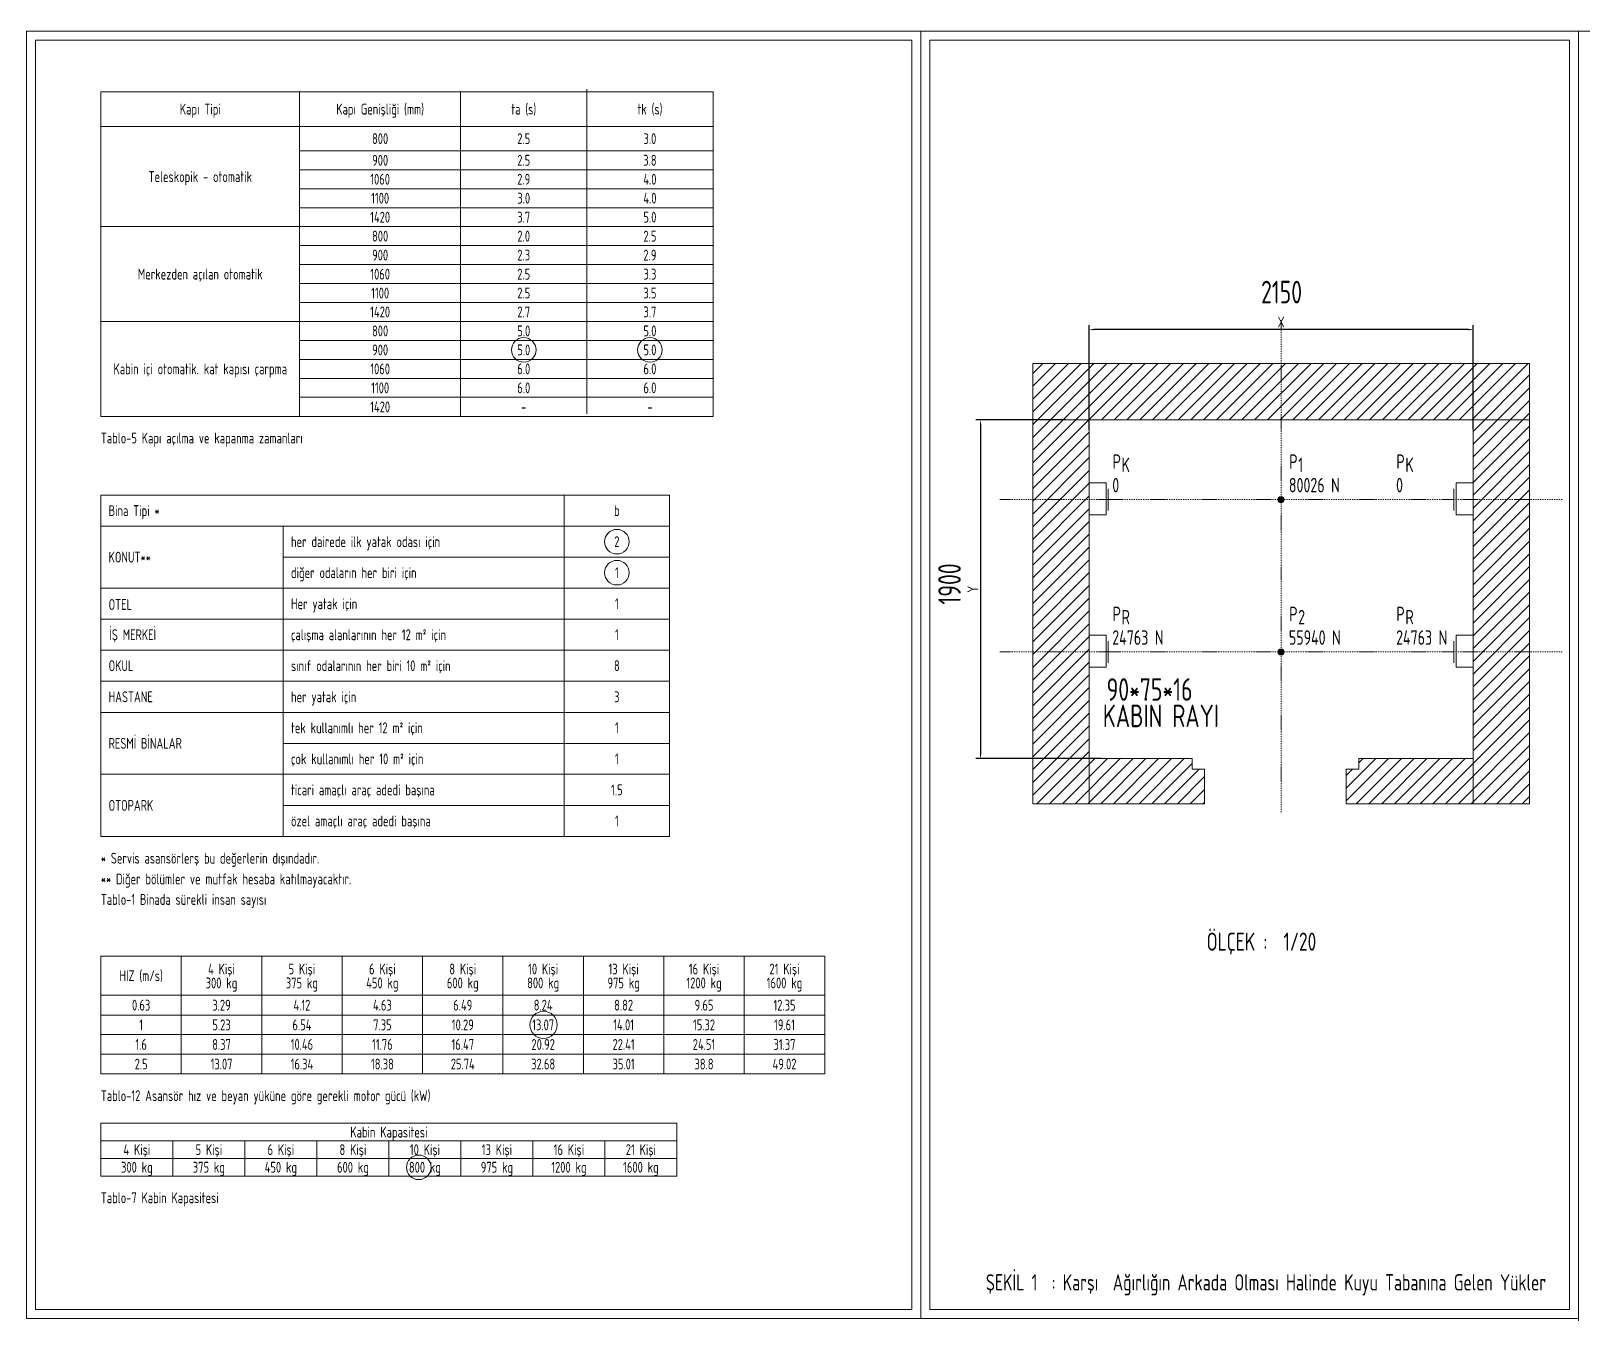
# Model space of a CAD drawing. Extents: x 190767 to 199252, y -247561 to -244711.
# Drawn here: x 195609 to 197327, y -246131 to -244711 of the extents above; entities that cross this region are included whole.
import ezdxf
from ezdxf.enums import TextEntityAlignment as Align

# ---------------------------------------------------------------- set-up
doc = ezdxf.new("R2010")
doc.units = 0
doc.header["$MEASUREMENT"] = 0
doc.linetypes.add('ARELDIS', pattern=[160.7, 150.7, -10])
doc.linetypes.add('DASHDOT2', pattern=[0.5, 0.25, -0.125, 0, -0.125])
doc.layers.get('Defpoints').update_dxf_attribs({"linetype": 'CONTINUOUS'})
for name, color, linetype in [('KOLON', 7, 'CONTINUOUS'), ('MIMARI', 1, 'CONTINUOUS'), ('YAZI', 7, 'CONTINUOUS'), ('YAZI1', 240, 'CONTINUOUS'), ('YZ1', 7, 'CONTINUOUS'), ('YZ1TES', 2, 'CONTINUOUS')]:
    doc.layers.add(name, color=color, linetype=linetype)
doc.layers.add('PISSUDIS', color=6, linetype='ARELDIS', lineweight=80)
doc.styles.add('engiasn', font='isocpeur.ttf', dxfattribs={"width": 0.7, "height": 12})
doc.styles.add('ODA', font='isocpeur.ttf', dxfattribs={"height": 20})
doc.styles.add('style4', font='isocpeur.ttf', dxfattribs={"height": 8})
doc.dimstyles.new('engnasn', dxfattribs={"dimtxt": 12, "dimasz": 5, "dimexe": 5, "dimexo": 2.5, "dimgap": 2.5, "dimtad": 1, "dimdec": 0, "dimdsep": 46, "dimlunit": 6, "dimtxsty": 'engiasn', "dimcen": 0.09, "dimadec": 0, "dimazin": 0, "dimtfac": 1, "dimtdec": 0, "dimtmove": 0, "dimatfit": 3, "dimfxl": 0, "dimtolj": 1, "dimtzin": 0, "dimarcsym": 0})

# ---------------------------------------------------------------- blocks, each defined once
blk = doc.blocks.new('*D24')
at = {"layer": 'Defpoints', "color": 0, "linetype": 'Continuous', "lineweight": 30, "transparency": 16777216}
for p in [(196780.7, -245041.8), (196780.7, -245155.1), (197205.7, -245154.3)]:
    blk.add_point(p, dxfattribs=at)
at = {"layer": 'YAZI1', "color": 0, "linetype": 'Continuous', "lineweight": -2, "transparency": 16777216}
for p, q in [((196780.7, -245152.6), (196780.7, -245036.8)), ((197200.7, -245041.8), (196785.7, -245041.8)), ((197205.7, -245151.8), (197205.7, -245036.8))]:
    blk.add_line(p, q, dxfattribs=at)
at = {"layer": 'YAZI1', "color": 0, "linetype": 'Continuous', "lineweight": 30, "transparency": 16777216}
for points in [[(196785.7, -245041), (196785.7, -245042.6), (196780.7, -245041.8)], [(197200.7, -245041), (197200.7, -245042.6), (197205.7, -245041.8)]]:
    blk.add_solid(points, dxfattribs=at)
at = {"layer": 'YAZI1', "color": 0, "linetype": 'Continuous', "lineweight": 15, "transparency": 16777216, "insert": (196993.2, -245033.3), "char_height": 12, "attachment_point": 5, "style": 'engiasn'}
blk.add_mtext('\\A1;X', dxfattribs=at)
blk = doc.blocks.new('*D25')
at = {"layer": 'Defpoints', "color": 0, "linetype": 'Continuous', "lineweight": 30, "transparency": 16777216}
for p in [(196757.3, -245141.6), (196660.4, -245516.6), (196796.7, -245516.6)]:
    blk.add_point(p, dxfattribs=at)
at = {"layer": 'YAZI1', "color": 0, "linetype": 'Continuous', "lineweight": -2, "transparency": 16777216}
for p, q in [((196754.8, -245141.6), (196655.4, -245141.6)), ((196660.4, -245146.6), (196660.4, -245511.6)), ((196794.2, -245516.6), (196655.4, -245516.6))]:
    blk.add_line(p, q, dxfattribs=at)
at = {"layer": 'YAZI1', "color": 0, "linetype": 'Continuous', "lineweight": 30, "transparency": 16777216}
for points in [[(196659.6, -245146.6), (196661.2, -245146.6), (196660.4, -245141.6)], [(196659.6, -245511.6), (196661.2, -245511.6), (196660.4, -245516.6)]]:
    blk.add_solid(points, dxfattribs=at)
at = {"layer": 'YAZI1', "color": 0, "linetype": 'Continuous', "lineweight": 15, "transparency": 16777216, "insert": (196651.9, -245329.1), "char_height": 12, "attachment_point": 5, "rotation": 90, "style": 'engiasn'}
blk.add_mtext('\\A1;Y', dxfattribs=at)

msp = doc.modelspace()

# ---------------------------------------------------------------- hatches: boundary and pattern name
at = {"layer": 'YAZI1', "linetype": 'Continuous', "lineweight": 15}
h = msp.add_hatch(dxfattribs=at)
h.set_pattern_fill('ANSI31', scale=80, style=0)
h.set_pattern_definition([(45, (221466.273, -133424.712), (-7.0710678, 7.0710678), [])])
h.paths.add_polyline_path([(196993.2, -245141.6), (196993.2, -245079.1), (196718.2, -245079.1), (196718.2, -245141.6)])
h.paths.add_polyline_path([(197268.2, -245141.6), (197268.2, -245079.1), (196993.2, -245079.1), (196993.2, -245141.6)])
h.paths.add_polyline_path([(197205.7, -245141.6), (197205.7, -245229.9), (197268.2, -245229.9), (197268.2, -245141.6)])
h.paths.add_polyline_path([(197268.2, -245229.9), (197205.7, -245229.9), (197205.7, -245398.5), (197268.2, -245398.5)])
h.paths.add_polyline_path([(197205.7, -245566.6), (197268.2, -245566.6), (197268.2, -245398.5), (197205.7, -245398.5)])
h.paths.add_polyline_path([(197205.7, -245566.6), (197205.7, -245516.6), (197079.2, -245516.6), (197079.2, -245528.4), (197065.4, -245528.4), (197065.4, -245566.6)])
h.paths.add_polyline_path([(196908.4, -245566.6), (196908.4, -245528.4), (196894.6, -245528.4), (196894.6, -245516.6), (196780.7, -245516.6), (196780.7, -245566.6)])
h.paths.add_polyline_path([(196780.7, -245398.5), (196718.2, -245398.5), (196718.2, -245566.6), (196780.7, -245566.6)])
h.paths.add_polyline_path([(196718.2, -245398.5), (196780.7, -245398.5), (196780.7, -245229.9), (196718.2, -245229.9)])
h.paths.add_polyline_path([(196718.2, -245229.9), (196780.7, -245229.9), (196780.7, -245141.6), (196718.2, -245141.6)])
at = {"layer": 'YZ1', "lineweight": 15}
h = msp.add_hatch(color=7, dxfattribs=at)
h.paths.add_polyline_path([(196993.2, -245226.5, 0.414214), (196989.8, -245229.9), (196993.2, -245229.9)])
h.paths.add_polyline_path([(196993.2, -245226.5), (196993.2, -245229.9), (196996.5, -245229.9, 0.414214)])
h.paths.add_polyline_path([(196996.5, -245229.9), (196993.2, -245229.9), (196993.2, -245233.3, 0.414214)])
h.paths.add_polyline_path([(196993.2, -245229.9), (196989.8, -245229.9, 0.414214), (196993.2, -245233.3)])
h = msp.add_hatch(color=7, dxfattribs=at)
h.paths.add_polyline_path([(196993.2, -245395.2, 0.414214), (196989.8, -245398.5), (196993.2, -245398.5)])
h.paths.add_polyline_path([(196993.2, -245395.2), (196993.2, -245398.5), (196996.5, -245398.5, 0.414214)])
h.paths.add_polyline_path([(196996.5, -245398.5), (196993.2, -245398.5), (196993.2, -245401.9, 0.414214)])
h.paths.add_polyline_path([(196993.2, -245398.5), (196989.8, -245398.5, 0.414214), (196993.2, -245401.9)])

# ---------------------------------------------------------------- linework, layer by layer
at = {"layer": 'KOLON', "color": 7, "linetype": 'DASHDOT2', "lineweight": 15, "ltscale": 5}
for p, q in [((196993.2, -245031.4), (196993.2, -245577.5)), ((196681.9, -245229.9), (197304.4, -245229.9)), ((196681.9, -245398.5), (197304.4, -245398.5))]:
    msp.add_line(p, q, dxfattribs=at)
at = {"layer": 'MIMARI', "color": 7, "lineweight": 15}
for p, q in [((196780.7, -245566.6), (196908.4, -245566.6)), ((197205.7, -245566.6), (197065.4, -245566.6))]:
    msp.add_line(p, q, dxfattribs=at)
for points in [[(197268.2, -245079.1), (197268.2, -245141.6), (196718.2, -245141.6), (196718.2, -245079.1)], [(197268.2, -245079.1), (197268.2, -245141.6), (196718.2, -245141.6), (196718.2, -245079.1)], [(196718.2, -245141.6), (196780.7, -245141.6), (196780.7, -245566.6), (196718.2, -245566.6)], [(197205.7, -245141.6), (197268.2, -245141.6), (197268.2, -245566.6), (197205.7, -245566.6)]]:
    msp.add_lwpolyline(points, close=True, dxfattribs=at)
at = {"layer": 'PISSUDIS', "color": 7, "lineweight": 15}
for p, q in [((196801.8, -245241.9), (196801.8, -245217.9)), ((196801.8, -245241.9), (196801.8, -245217.9)), ((197184.5, -245241.9), (197184.5, -245217.9)), ((197184.5, -245241.9), (197184.5, -245217.9)), ((196801.8, -245229.9), (196817.1, -245229.9)), ((197184.5, -245229.9), (197171.8, -245229.9)), ((196801.8, -245410.5), (196801.8, -245386.5)), ((196801.8, -245410.5), (196801.8, -245386.5)), ((197184.5, -245410.5), (197184.5, -245386.5)), ((197184.5, -245410.5), (197184.5, -245386.5)), ((196801.8, -245398.5), (196814.5, -245398.5)), ((197184.5, -245398.5), (197171.8, -245398.5))]:
    msp.add_line(p, q, dxfattribs=at)
at = {"layer": 'YAZI', "color": 2, "lineweight": 15}
for centre, radius in [((196154.7, -245064.2), 13.6), ((196294.4, -245064.2), 13.6), ((196257.8, -245276.5), 13.6), ((196257.8, -245310.8), 13.6), ((196176.6, -245811.3), 15), ((196038.5, -245969), 13.6)]:
    msp.add_circle(centre, radius, dxfattribs=at)
at = {"layer": 'YAZI1', "color": 2, "linetype": 'Continuous', "lineweight": 15}
for p, q in [((196224.6, -244775.5), (196224.6, -245134.8)), ((195906.6, -244778.4), (195906.6, -245137.8)), ((196084.8, -244778.4), (196084.8, -245137.8)), ((196364.3, -244778.4), (196364.3, -245137.8)), ((195686.5, -244817.1), (196364.3, -244817.1)), ((195906.6, -244843.8), (196364.3, -244843.8)), ((195906.6, -244864.8), (196364.3, -244864.8)), ((195906.6, -244885.8), (196364.3, -244885.8)), ((195906.6, -244906.8), (196364.3, -244906.8)), ((195686.5, -244927.8), (196364.3, -244927.8)), ((195906.6, -244948.8), (196364.3, -244948.8)), ((195906.6, -244969.8), (196364.3, -244969.8)), ((195906.6, -244990.9), (196364.3, -244990.9)), ((195906.6, -245011.7), (196364.3, -245011.7)), ((195686.5, -245032.7), (196364.3, -245032.7)), ((195906.6, -245053.7), (196364.3, -245053.7)), ((195906.6, -245074.7), (196364.3, -245074.7)), ((195906.6, -245095.7), (196364.3, -245095.7)), ((195906.6, -245116.7), (196364.3, -245116.7))]:
    msp.add_line(p, q, dxfattribs=at)
at = {"layer": 'YAZI1', "color": 7, "linetype": 'Continuous', "lineweight": 15}
for p, q in [((196780.7, -245516.6), (196894.6, -245516.6)), ((196894.6, -245516.6), (196894.6, -245528.4)), ((196894.6, -245516.6), (196894.6, -245528.4)), ((196908.4, -245528.4), (196894.6, -245528.4)), ((196908.4, -245528.4), (196894.6, -245528.4)), ((196908.4, -245528.4), (196908.4, -245566.6)), ((197065.4, -245528.4), (197079.2, -245528.4)), ((197065.4, -245528.4), (197065.4, -245566.6)), ((197079.2, -245516.6), (197079.2, -245528.4)), ((197205.7, -245516.6), (197079.2, -245516.6))]:
    msp.add_line(p, q, dxfattribs=at)
at = {"layer": 'YAZI1', "color": 2, "linetype": 'Continuous', "lineweight": 15}
for points in [[(195604.2, -246136.3), (196594.2, -246136.3), (196594.2, -244711.3), (195604.2, -244711.3)], [(195614.2, -246126.3), (196584.2, -246126.3), (196584.2, -244721.3), (195614.2, -244721.3)], [(196594.2, -246136.3), (197322.4, -246136.3), (197322.4, -244711.3), (196594.2, -244711.3)], [(196604.2, -246126.3), (197312.4, -246126.3), (197312.4, -244721.3), (196604.2, -244721.3)], [(197322.4, -247561.3), (197955.4, -247561.3), (197955.4, -244711.3), (197322.4, -244711.3)], [(195686.5, -244778.4), (196364.3, -244778.4), (196364.3, -245137.8), (195686.5, -245137.8)]]:
    msp.add_lwpolyline(points, close=True, dxfattribs=at)
for points in [[(196315.9, -245225), (195686.5, -245225), (195686.5, -245602.7)], [(196199.6, -245225), (196199.6, -245602.7)], [(196315.9, -245225), (196315.9, -245602.7)], [(195686.5, -245259.3), (196315.9, -245259.3)], [(195888.4, -245259.3), (195888.4, -245602.7)], [(195888.4, -245293.6), (196315.9, -245293.6)], [(195686.5, -245328), (196315.9, -245328)], [(195686.5, -245362.3), (196315.9, -245362.3)], [(195686.5, -245396.7), (196315.9, -245396.7)], [(195686.5, -245431), (196315.9, -245431)], [(195686.5, -245465.4), (196315.9, -245465.4)], [(195888.4, -245499.7), (196315.9, -245499.7)], [(195686.5, -245534), (196315.9, -245534)], [(195888.4, -245568.4), (196315.9, -245568.4)], [(195686.5, -245602.7), (196315.9, -245602.7)], [(195686.5, -245735.2), (196487.9, -245735.2)], [(195686.5, -245735.2), (195686.5, -245865.6), (196487.9, -245865.6)], [(195775.6, -245735.2), (195775.6, -245865.6)], [(195864.6, -245735.2), (195864.6, -245865.6)], [(195953.7, -245735.2), (195953.7, -245865.6)], [(196042.7, -245735.2), (196042.7, -245865.6)], [(196131.7, -245735.2), (196131.7, -245865.6)], [(196220.8, -245735.2), (196220.8, -245865.6)], [(196309.8, -245735.2), (196309.8, -245865.6)], [(196398.8, -245735.2), (196398.8, -245865.6)], [(196487.9, -245735.2), (196487.9, -245865.6)], [(195686.5, -245778.6), (196487.9, -245778.6)], [(195686.5, -245800.4), (196487.9, -245800.4)], [(195686.5, -245822.1), (196487.9, -245822.1)], [(195686.5, -245843.9), (196487.9, -245843.9)], [(195686.5, -245978.6), (195686.5, -245920.2), (196324.3, -245920.2)], [(196324.3, -245920.2), (196324.3, -245978.6)], [(195686.5, -245939.7), (196324.3, -245939.7)], [(195766.3, -245939.7), (195766.3, -245978.6)], [(195846, -245939.7), (195846, -245978.6)], [(195925.7, -245939.7), (195925.7, -245978.6)], [(196005.4, -245939.7), (196005.4, -245978.6)], [(196085.1, -245939.7), (196085.1, -245978.6)], [(196164.9, -245939.7), (196164.9, -245978.6)], [(196244.6, -245939.7), (196244.6, -245978.6)], [(195686.5, -245959.2), (196324.3, -245959.2)], [(195686.5, -245978.6), (196324.3, -245978.6)]]:
    msp.add_lwpolyline(points, dxfattribs=at)
at = {"layer": 'YZ1', "color": 7, "lineweight": 15}
for centre in [(196993.2, -245229.9), (196993.2, -245398.5)]:
    msp.add_circle(centre, 3.36, dxfattribs=at)
at = {"layer": 'YZ1TES', "color": 7, "linetype": 'Continuous', "lineweight": 15}
for p, q in [((196799.5, -245211.4), (196780.7, -245211.4)), ((196799.5, -245211.4), (196799.5, -245246.6)), ((197186.9, -245211.4), (197186.9, -245246.6)), ((197186.9, -245211.4), (197205.7, -245211.4)), ((196799.5, -245246.6), (196780.7, -245246.6)), ((197186.9, -245246.6), (197205.7, -245246.6)), ((196799.5, -245380.1), (196780.7, -245380.1)), ((196799.5, -245380.1), (196799.5, -245415.2)), ((197186.9, -245380.1), (197186.9, -245415.2)), ((197186.9, -245380.1), (197205.7, -245380.1)), ((196799.5, -245415.2), (196780.7, -245415.2)), ((197186.9, -245415.2), (197205.7, -245415.2))]:
    msp.add_line(p, q, dxfattribs=at)

# ---------------------------------------------------------------- texts
at = {"layer": 'YAZI', "color": 7, "lineweight": 15, "style": 'style4', "width": 0.7}
for s, p in [('P', (196806.7, -245195.9)), ('K', (196816.6, -245199.4)), ('P', (197002.2, -245195.9)), ('1', (197012.1, -245199.4)), ('P', (197120.8, -245195.9)), ('K', (197130.8, -245199.4)), ('0', (196806.3, -245221.9)), ('80026 N', (197001.8, -245221.9)), ('0', (197120.5, -245221.9)), ('P', (196806.7, -245364.5)), ('R', (196816.6, -245368)), ('P', (197002.2, -245364.5)), ('2', (197012.1, -245368)), ('P', (197120.8, -245364.5)), ('R', (197130.8, -245368)), ('24763 N', (196806.3, -245390.6)), ('55940 N', (197001.8, -245390.6)), ('24763 N', (197120.5, -245390.6))]:
    msp.add_text(s, height=16, dxfattribs=at).set_placement(p)
at = {"layer": 'YAZI1', "color": 2, "linetype": 'Continuous', "lineweight": 15, "width": 0.7}
for s, height, style, p in [('Kapı Tipi', 12, 'style4', (195796.6, -244797.7)), ('Kapı Genişliği (mm)', 12, 'style4', (195995.7, -244797.7)), ('ta (s)', 12, 'style4', (196154.7, -244797.7)), ('tk (s)', 12, 'style4', (196294.4, -244797.7)), ('800', 12, 'style4', (195995.7, -244830.4)), ('2.5', 12, 'style4', (196154.7, -244830.4)), ('3.0', 12, 'style4', (196294.4, -244830.4)), ('900', 12, 'style4', (195995.7, -244854.3)), ('2.5', 12, 'style4', (196154.7, -244854.3)), ('3.8', 12, 'style4', (196294.4, -244854.3)), ('Teleskopik - otomatik', 12, 'style4', (195796.6, -244872.4)), ('1060', 12, 'style4', (195995.7, -244875.3)), ('2.9', 12, 'style4', (196154.7, -244875.3)), ('4.0', 12, 'style4', (196294.4, -244875.3)), ('1100', 12, 'style4', (195995.7, -244896.3)), ('3.0', 12, 'style4', (196154.7, -244896.3)), ('4.0', 12, 'style4', (196294.4, -244896.3)), ('1420', 12, 'style4', (195995.7, -244917.3)), ('3.7', 12, 'style4', (196154.7, -244917.3)), ('5.0', 12, 'style4', (196294.4, -244917.3)), ('800', 12, 'style4', (195995.7, -244938.3)), ('2.0', 12, 'style4', (196154.7, -244938.3)), ('2.5', 12, 'style4', (196294.4, -244938.3)), ('900', 12, 'style4', (195995.7, -244959.3)), ('2.3', 12, 'style4', (196154.7, -244959.3)), ('2.9', 12, 'style4', (196294.4, -244959.3)), ('Merkezden açılan otomatik', 12, 'style4', (195796.6, -244980.3)), ('1060', 12, 'style4', (195995.7, -244980.4)), ('2.5', 12, 'style4', (196154.7, -244980.4)), ('3.3', 12, 'style4', (196294.4, -244980.4)), ('1100', 12, 'style4', (195995.7, -245001.3)), ('2.5', 12, 'style4', (196154.7, -245001.3)), ('3.5', 12, 'style4', (196294.4, -245001.3)), ('1420', 12, 'style4', (195995.7, -245022.2)), ('2.7', 12, 'style4', (196154.7, -245022.2)), ('3.7', 12, 'style4', (196294.4, -245022.2)), ('800', 12, 'style4', (195995.7, -245043.2)), ('5.0', 12, 'style4', (196154.7, -245043.2)), ('5.0', 12, 'style4', (196294.4, -245043.2)), ('900', 12, 'style4', (195995.7, -245064.2)), ('5.0', 12, 'style4', (196154.7, -245064.2)), ('5.0', 12, 'style4', (196294.4, -245064.2)), ('Kabin içi otomatik. kat kapısı çarpma', 12, 'style4', (195796.6, -245085.2)), ('1060', 12, 'style4', (195995.7, -245085.2)), ('6.0', 12, 'style4', (196154.7, -245085.2)), ('6.0', 12, 'style4', (196294.4, -245085.2)), ('1100', 12, 'style4', (195995.7, -245106.2)), ('6.0', 12, 'style4', (196154.7, -245106.2)), ('6.0', 12, 'style4', (196294.4, -245106.2)), ('1420', 12, 'style4', (195995.7, -245127.3)), ('-', 12, 'style4', (196154.7, -245127.3)), ('-', 12, 'style4', (196294.4, -245127.3)), ('b', 12, 'style4', (196257.8, -245242.1)), ('2', 12, 'style4', (196257.8, -245276.5)), ('1', 12, 'style4', (196257.8, -245310.8)), ('1', 12, 'style4', (196257.8, -245345.2)), ('1', 12, 'style4', (196257.8, -245379.5)), ('8', 12, 'style4', (196257.8, -245413.8)), ('3', 12, 'style4', (196257.8, -245448.2)), ('1', 12, 'style4', (196257.8, -245482.5)), ('1', 12, 'style4', (196257.8, -245516.9)), ('1.5', 12, 'style4', (196257.8, -245551.2)), ('1', 12, 'style4', (196257.8, -245585.6)), ('HIZ (m/s)', 12, 'style4', (195731.1, -245756.9)), ('4 Kişi', 12, 'style4', (195820.1, -245749.5)), ('5 Kişi', 12, 'style4', (195909.1, -245749.5)), ('6 Kişi', 12, 'style4', (195998.2, -245749.5)), ('8 Kişi', 12, 'style4', (196087.2, -245749.5)), ('10 Kişi', 12, 'style4', (196176.2, -245749.5)), ('13 Kişi', 12, 'style4', (196265.3, -245749.5)), ('16 Kişi', 12, 'style4', (196354.3, -245749.5)), ('21 Kişi', 12, 'style4', (196443.4, -245749.5)), ('300 kg', 12, 'style4', (195820.1, -245764.9)), ('375 kg', 12, 'style4', (195909.1, -245764.9)), ('450 kg', 12, 'style4', (195998.2, -245764.9)), ('600 kg', 12, 'style4', (196087.2, -245764.9)), ('800 kg', 12, 'style4', (196176.2, -245764.9)), ('975 kg', 12, 'style4', (196265.3, -245764.9)), ('1200 kg', 12, 'style4', (196354.3, -245764.9)), ('1600 kg', 12, 'style4', (196443.4, -245764.9)), ('0.63', 12, 'style4', (195731.1, -245789.5)), ('3.29', 12, 'style4', (195820.1, -245789.5)), ('4.12', 12, 'style4', (195909.1, -245789.5)), ('4.63', 12, 'style4', (195998.2, -245789.5)), ('6.49', 12, 'style4', (196087.2, -245789.5)), ('8.24', 12, 'style4', (196176.2, -245789.5)), ('8.82', 12, 'style4', (196265.3, -245789.5)), ('9.65', 12, 'style4', (196354.3, -245789.5)), ('12.35', 12, 'style4', (196443.4, -245789.5)), ('1', 12, 'style4', (195731.1, -245811.3)), ('5.23', 12, 'style4', (195820.1, -245811.3)), ('6.54', 12, 'style4', (195909.1, -245811.3)), ('7.35', 12, 'style4', (195998.2, -245811.3)), ('10.29', 12, 'style4', (196087.2, -245811.3)), ('13.07', 12, 'style4', (196176.2, -245811.3)), ('14.01', 12, 'style4', (196265.3, -245811.3)), ('15.32', 12, 'style4', (196354.3, -245811.3)), ('19.61', 12, 'style4', (196443.4, -245811.3)), ('1.6', 12, 'style4', (195731.1, -245833)), ('8.37', 12, 'style4', (195820.1, -245833)), ('10.46', 12, 'style4', (195909.1, -245833)), ('11.76', 12, 'style4', (195998.2, -245833)), ('16.47', 12, 'style4', (196087.2, -245833)), ('20.92', 12, 'style4', (196176.2, -245833)), ('22.41', 12, 'style4', (196265.3, -245833)), ('24.51', 12, 'style4', (196354.3, -245833)), ('31.37', 12, 'style4', (196443.4, -245833)), ('2.5', 12, 'style4', (195731.1, -245854.7)), ('13.07', 12, 'style4', (195820.1, -245854.7)), ('16.34', 12, 'style4', (195909.1, -245854.7)), ('18.38', 12, 'style4', (195998.2, -245854.7)), ('25.74', 12, 'style4', (196087.2, -245854.7)), ('32.68', 12, 'style4', (196176.2, -245854.7)), ('35.01', 12, 'style4', (196265.3, -245854.7)), ('38.8', 12, 'style4', (196354.3, -245854.7)), ('49.02', 12, 'style4', (196443.4, -245854.7)), ('Kabin Kapasitesi', 12, 'style4', (196005.4, -245930)), ('4 Kişi', 12, 'style4', (195726.4, -245949.4)), ('5 Kişi', 12, 'style4', (195806.1, -245949.4)), ('6 Kişi', 12, 'style4', (195885.8, -245949.4)), ('8 Kişi', 12, 'style4', (195965.6, -245949.4)), ('10 Kişi', 12, 'style4', (196045.3, -245949.4)), ('13 Kişi', 12, 'style4', (196125, -245949.4)), ('16 Kişi', 12, 'style4', (196204.7, -245949.4)), ('21 Kişi', 12, 'style4', (196284.4, -245949.4)), ('300 kg', 12, 'style4', (195726.4, -245968.9)), ('375 kg', 12, 'style4', (195806.1, -245968.9)), ('450 kg', 12, 'style4', (195885.8, -245968.9)), ('600 kg', 12, 'style4', (195965.6, -245968.9)), ('800 kg', 12, 'style4', (196045.3, -245968.9)), ('975 kg', 12, 'style4', (196125, -245968.9)), ('1200 kg', 12, 'style4', (196204.7, -245968.9)), ('1600 kg', 12, 'style4', (196284.4, -245968.9)), ('ŞEKİL 1  : Karşı  Ağırlığın Arkada Olması Halinde Kuyu Tabanına Gelen Yükler', 18, 'ODA', (196976.5, -246096.3))]:
    msp.add_text(s, height=height, dxfattribs=dict(at, style=style)).set_placement(p, align=Align.MIDDLE_CENTER)
at = {"layer": 'YAZI1', "color": 7, "linetype": 'Continuous', "lineweight": 15, "style": 'ODA', "width": 0.7}
msp.add_text('2150', height=25, dxfattribs=at).set_placement((196993.7, -245000.2), align=Align.MIDDLE_CENTER)
at = {"layer": 'YAZI1', "color": 2, "linetype": 'Continuous', "lineweight": 15, "style": 'style4', "width": 0.7}
for s, p in [('Tablo-5 Kapı açılma ve kapanma zamanları', (195686.5, -245161.8)), ('Bina Tipi *', (195695.1, -245242.1)), ('her dairede ilk yatak odası için ', (195897, -245276.5)), ('KONUT**', (195695.1, -245293.6)), ('diğer odaların her biri için', (195897, -245310.8)), ('OTEL', (195695.1, -245346)), ('Her yatak için', (195897, -245345.2)), ('İŞ MERKEİ', (195696, -245379.5)), ('çalışma alanlarının her 12 m² için ', (195897, -245379.5)), ('OKUL', (195695.1, -245413.8)), ('sınıf odalarının her biri 10 m² için ', (195897, -245413.8)), ('HASTANE', (195695.1, -245448.2)), ('her yatak için', (195897, -245448.2)), ('tek kullanımlı her 12 m² için ', (195897, -245482.5)), ('RESMİ BİNALAR', (195695.1, -245499.7)), ('çok kullanımlı her 10 m² için ', (195897, -245516.9)), ('ticari amaçlı araç adedi başına', (195897, -245551.2)), ('OTOPARK', (195695.1, -245568.4)), ('özel amaçlı araç adedi başına', (195897, -245585.6)), ('* Servis asansörlerş bu değerlerin dışındadır.', (195686.5, -245626.8)), ('** Diğer bölümler ve mutfak hesaba katılmayacaktır.', (195686.5, -245649.8)), ('Tablo-1 Binada sürekli insan sayısı', (195686.5, -245672.5)), ('Tablo-12 Asansör hız ve beyan yüküne göre gerekli motor gücü (kW)', (195686.5, -245889.7)), ('Tablo-7 Kabin Kapasitesi', (195686.5, -246002.7))]:
    msp.add_text(s, height=12, dxfattribs=at).set_placement(p, align=Align.MIDDLE_LEFT)
at = {"layer": 'YAZI1', "color": 7, "linetype": 'Continuous', "lineweight": 15, "style": 'ODA', "width": 0.7}
msp.add_text('1900', height=25, rotation=90, dxfattribs=at).set_placement((196626.1, -245323.3), align=Align.MIDDLE_CENTER)
at = {"layer": 'YAZI1', "linetype": 'Continuous', "lineweight": 15, "style": 'ODA', "width": 0.7}
for s, p in [('90*75*16', (196847.6, -245440.1)), ('KABİN RAYI', (196860.1, -245469.3))]:
    msp.add_text(s, height=25, dxfattribs=at).set_placement(p, align=Align.MIDDLE_CENTER)
at = {"layer": 'YAZI1', "color": 2, "linetype": 'Continuous', "lineweight": 15, "style": 'ODA', "width": 0.7}
msp.add_text('ÖLÇEK :  1/20', height=20, dxfattribs=at).set_placement((196910.8, -245729.2))

# ---------------------------------------------------------------- dimensions: what is measured, and where the dimension line sits
at = {"layer": 'YAZI1', "color": 7, "linetype": 'Continuous', "lineweight": 15}
for base, p1, p2, angle, text, picture, middle in [((196780.7, -245041.8), (197205.7, -245154.3), (196780.7, -245155.1), 180, 'X', '*D24', (196993.2, -245033.3)), ((196660.4, -245516.6), (196757.3, -245141.6), (196796.7, -245516.6), 90, 'Y', '*D25', (196651.9, -245329.1))]:
    dim = msp.add_linear_dim(base=base, p1=p1, p2=p2, angle=angle, text=text, dimstyle='engnasn', dxfattribs=at)
    dim.commit()
    dim.dimension.update_dxf_attribs({"geometry": picture, "text_midpoint": middle})

doc.saveas('drawing.dxf')
